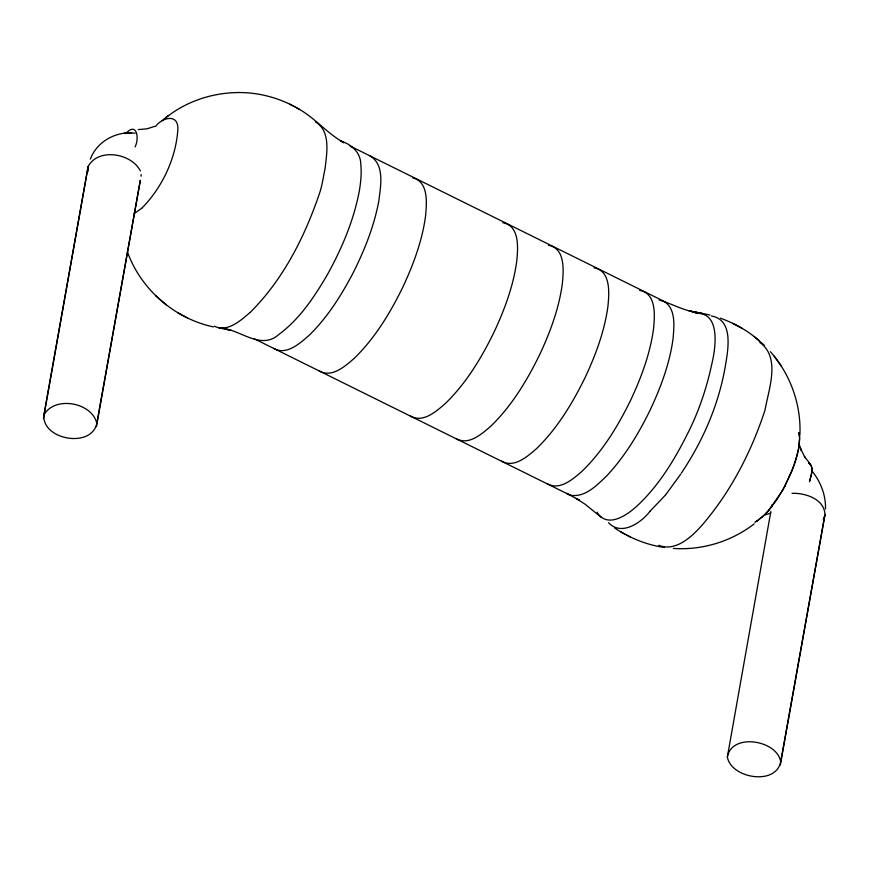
<?xml version="1.0" encoding="UTF-8"?>
<svg xmlns="http://www.w3.org/2000/svg" width="869" height="869" viewBox="0 0 869 869"><rect width="100%" height="100%" fill="white"/><g stroke="black" fill="none" stroke-linecap="round" stroke-linejoin="round"><path stroke-width="1.3" d="M799.632 437.943L798.665 448.447L795.472 461.243M799.643 438.888L798.991 446.405M825.496 508.984C825.941 495.373 820.694 481.85 812.222 471.302M140.354 180.231L96.807 423.29C91.821 448.447 42.451 440.148 43.819 415.263L88.138 166.479C98.24 147.524 131.556 153.172 140.376 170.965M141.071 176.222L141.126 174.506M727.353 756.953C731.72 732.621 776.951 740.019 780.71 761.602C776.332 785.945 731.111 778.537 727.353 756.953L770.857 511.45M799.882 435.217C801.392 404.943 790.486 374.343 770.369 351.695M780.71 761.602L824.974 514.535C824.377 498.98 805.215 492.821 792.039 493.32M798.959 446.655L798.828 447.437M798.741 447.991L797.308 454.574M43.45 418.641L88.138 166.479L87.997 171.617M96.437 426.668L140.278 180.535M771.563 507.463L772.041 504.791M780.34 764.981L824.974 514.535M797.134 455.237L792.137 470.357M135.032 146.904C139.453 138.758 137.02 121.052 125.723 133.62M809.799 480.731C810.788 475.625 814.666 466.544 808.735 463.112C814.807 466.946 810.734 476.201 809.474 481.741M795.32 461.45L794.353 464.361M793.994 465.675L784.816 486.347M43.819 415.263C54.171 395.514 91.897 402.13 96.807 423.29M824.648 516.197L823.291 519.217M791.931 471.161L782.404 490.768M90.365 159.092C96.915 141.343 116.576 130.698 135.075 133.239M784.989 486.043L776.832 499.784L768.533 510.57M782.545 490.474L768.978 510.049M681.253 473.268C702.684 441.333 718.381 405.497 725.094 367.522C727.853 351.087 734.338 319.759 711.374 316.001M680.612 474.311L665.806 494.646M650.218 511.015L665.448 495.069M650.153 511.102C641.387 522.703 621.259 536.542 608.593 522.703M704.911 521.813C732.111 489.182 751.837 450.414 764.992 410.168C768.685 388.997 780.938 357.593 759.799 342.408M704.433 522.41C693.853 534.946 676.484 552.488 658.8 545.287M768.924 510.157L764.785 514.611M768.5 510.646L763.753 515.61M155.616 126.385C162.166 117.511 178.373 113.133 177.884 129.242C175.994 158.321 162.221 187.53 141.843 208.18M141.69 208.321L134.163 213.578M763.992 515.371L757.486 520.672M250.25 312.319C283.251 279.557 304.791 236.716 319.618 193.059C322.301 185.151 323.268 176.863 325.049 168.749C326.755 153.433 331.111 131.208 315.393 121.812M249.892 312.655C240.604 320.574 227.428 332.621 214.437 326.223M763.449 515.893L762.461 516.783M762.222 517.001L757.355 520.672M163.546 119.596C186.9 99.761 218.445 90.474 248.86 92.929C266.729 94.471 284.109 100.207 299.501 109.407C315.675 118.705 327.57 133.793 344.026 142.733L340.767 140.984C351.5 144.406 360.689 152.488 360.809 164.371C361.71 173.355 360.776 182.392 359.266 191.245C353.661 220.737 341.789 248.719 327.265 274.865C314.372 296.84 299.838 318.89 279.101 334.272C260.124 351.358 239.507 328.167 218.923 327.961L230.872 330.209L227.037 329.47M162.21 120.682L168.488 115.458M754.216 523.855C731.383 541.496 702.098 550.457 673.301 548.426M757.105 520.922L754.879 522.171M756.921 520.944L755.628 521.661M154.747 126.353L146.959 128.829L138.28 129.59M765.437 514.861L770.803 512.992M695.602 313.307C721.335 311.862 715.513 348.817 711.689 364.578C706.562 388.324 698.817 411.493 687.813 433.197C674.92 459.028 659.701 484.294 638.715 504.4C628.852 513.905 608.713 528.971 597.763 513.286M123.832 133.326L127.211 133.185M127.895 133.142L131.078 133.011M664.459 547.481C646.623 544.961 629.667 537.965 614.687 528.059M689.302 311.004L702.945 313.644L689.302 311.004L701.348 313.264M412.894 177.863C428.895 181.979 426.679 203.465 425.538 216.24C422.138 241.061 413.286 264.806 402.705 287.389C390.051 313.177 374.887 338.302 354.128 358.43C345.069 366.305 331.741 378.211 319.184 370.911M502.836 222.736C519.955 225.668 518.033 248.328 516.718 261.352C513.329 286.173 504.476 309.907 493.885 332.49C481.23 358.289 466.077 383.414 445.319 403.531C436.249 411.406 422.931 423.322 410.374 416.023M548.437 245.286C565.545 248.219 563.623 270.889 562.319 283.902C558.919 308.723 550.066 332.469 539.486 355.052C526.831 380.839 511.667 405.964 490.909 426.092C481.85 433.968 468.521 445.873 455.964 438.573M594.027 267.837C611.135 270.78 609.223 293.44 607.909 306.464C604.509 331.285 595.667 355.019 585.076 377.602C572.421 403.39 557.257 428.526 536.499 448.643C527.44 456.518 514.111 468.424 501.565 461.135M639.617 290.398C656.736 293.331 654.813 315.99 653.499 329.014C650.11 353.835 641.257 377.57 630.666 400.164C618.011 425.951 602.858 451.076 582.1 471.194C573.029 479.069 559.712 490.985 547.155 483.685M659.191 300.077C670.683 303.172 681.242 309.57 693.147 311.732M254.02 338.671L569.966 495.113C584.859 498.111 596.916 485.174 606.714 475.864C624.822 456.507 638.682 433.577 650.24 409.842C660.831 387.259 669.673 363.524 673.073 338.693C674.072 326.071 676.321 307.713 662.906 300.783L350.207 146.09L353.444 147.839M703.803 313.709L709.995 315.067M213.47 326.907C174.517 318.641 140.908 289.42 127.45 251.934M720.531 318.195C734.609 323.464 748.198 330.731 759.321 340.963M742.441 328.525L732.676 323.279M295.254 107.126L299.501 109.407M620.683 531.806L624.92 534.087M177.732 312.688L181.969 314.969M289.735 104.161L293.298 106.083M369.781 155.779C385.141 164.578 380.568 186.335 378.841 200.935C373.985 226.787 364.089 251.456 352.13 274.8C340.366 296.916 326.668 318.402 308.538 335.868C299.479 343.744 286.151 355.649 273.594 348.36M569.966 495.113L566.729 493.364L579.406 500.229L576.147 498.469L585.185 504.281L601.305 517.392M626.875 535.119L630.449 537.042M183.935 316.001L187.498 317.924M764.557 345.504L754.096 336.422M155.616 295.656L160.852 300.25M161.352 300.641L166.077 304.791M810.581 464.339L804.455 456.638L805.074 457.713L800.74 448.893L801.272 450.5L799.904 445.927M774.181 356.16L777.538 360.82M777.809 361.232L781.361 366.164M597.112 512.156L597.427 512.732M799.002 432.632L799.621 437.976M799.024 432.675L799.61 437.368"/></g></svg>
